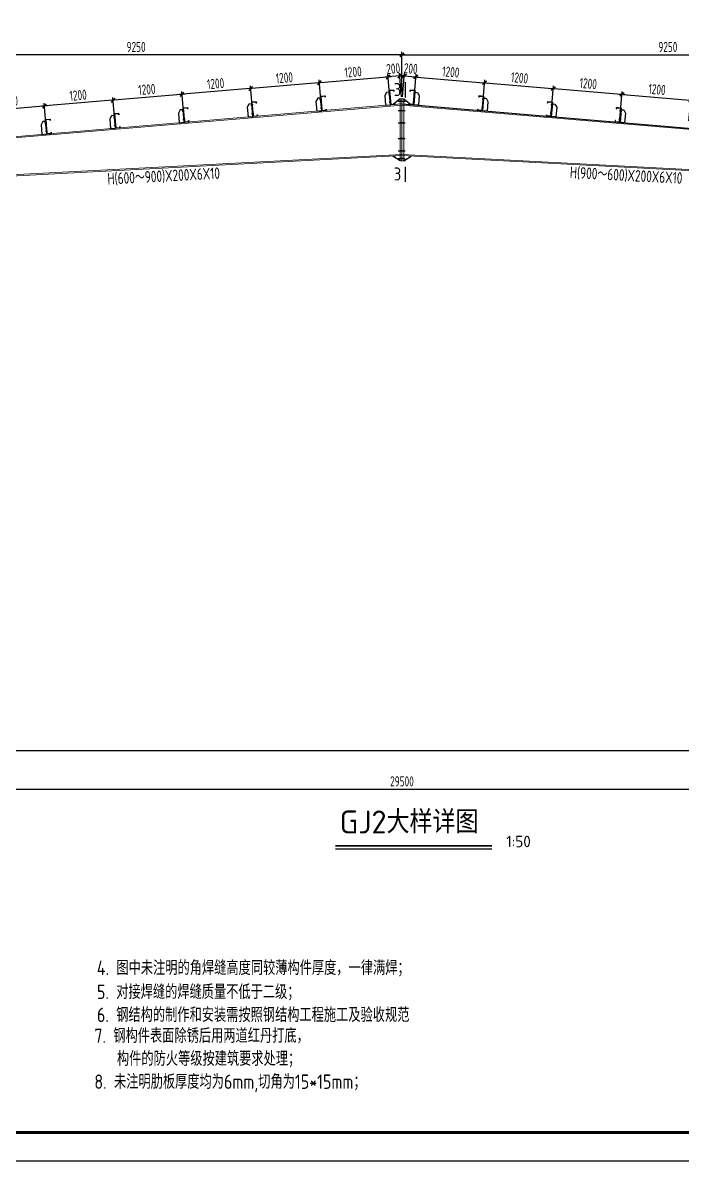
# Model space of a CAD drawing. Extents: x -3102990 to -851544, y -5293060 to -2540151.
# Drawn here: x -1334984 to -1312042, y -2672902 to -2633283 of the extents above; entities that cross this region are included whole.
import ezdxf
from ezdxf.enums import TextEntityAlignment as Align

# ---------------------------------------------------------------- set-up
doc = ezdxf.new("R2010")
doc.units = 0
doc.header["$LTSCALE"] = 1000
doc.header["$PDMODE"] = 1
doc.layers.get('0').update_dxf_attribs({"linetype": 'CONTINUOUS'})
doc.layers.get('Defpoints').update_dxf_attribs({"linetype": 'CONTINUOUS'})
for name, color, linetype in [('10', 7, 'CONTINUOUS'), ('COLU', 7, 'CONTINUOUS'), ('DIM', 3, 'CONTINUOUS'), ('NUM', 7, 'CONTINUOUS'), ('PUB_TITLE', 4, 'CONTINUOUS'), ('REIN', 1, 'CONTINUOUS'), ('TEXT', 7, 'CONTINUOUS'), ('檩托', 151, 'CONTINUOUS')]:
    doc.layers.add(name, color=color, linetype=linetype)
doc.layers.add('yichutu', color=7, linetype='CONTINUOUS', true_color=0xffffff, plot=False)
doc.styles.add('TSSD_Dimension', font='tssdeng.shx', dxfattribs={"width": 0.7, "bigfont": 'Hztxt.shx'})
doc.styles.add('TSSD_Norm', font='Tssdeng.shx', dxfattribs={"width": 0.75, "bigfont": 'hztxt.shx'})
doc.styles.add('TSSD_Rein', font='Tssdeng.shx', dxfattribs={"width": 0.75, "bigfont": 'hztxt.shx'})
doc.dimstyles.new('TSSD_50_100', dxfattribs={"dimtxt": 350, "dimasz": 100, "dimexe": 100, "dimexo": 250, "dimgap": 100, "dimtad": 1, "dimdec": 0, "dimlfac": 0.5, "dimzin": 0, "dimdsep": 46, "dimtxsty": 'TSSD_Dimension', "dimblk": 'ARCHTICK', "dimcen": 0, "dimdle": 100, "dimclrt": 7, "dimadec": 0, "dimazin": 0, "dimtfac": 1, "dimtdec": 0, "dimtix": 1, "dimtmove": 2, "dimatfit": 3, "dimfxl": 1, "dimtolj": 1, "dimtzin": 0, "dimarcsym": 0})

# ---------------------------------------------------------------- blocks, each defined once
blk = doc.blocks.new('_ArchTick')
at = {"color": 0, "const_width": 0.5}
blk.add_lwpolyline([(-0.71, -0.71), (0.71, 0.71)], dxfattribs=at)
blk = doc.blocks.new('*D309')
at = {"layer": 'Defpoints', "color": 0, "ltscale": 1.5}
for p in [(-1351292, -2658606), (-1292292, -2658606), (-1292292, -2659957)]:
    blk.add_point(p, dxfattribs=at)
at = {"layer": 'DIM', "color": 0, "lineweight": -2, "ltscale": 1.5}
for p, q in [((-1351292, -2658856), (-1351292, -2660057)), ((-1292292, -2658856), (-1292292, -2660057)), ((-1351392, -2659957), (-1292192, -2659957))]:
    blk.add_line(p, q, dxfattribs=at)
at = {"layer": 'DIM', "color": 0, "lineweight": -2, "ltscale": 1.5, "xscale": 100, "yscale": 100, "zscale": 100, "rotation": 180}
blk.add_blockref('_ArchTick', (-1351292, -2659957), dxfattribs=at)
at = {"layer": 'DIM', "color": 0, "lineweight": -2, "ltscale": 1.5, "xscale": 100, "yscale": 100, "zscale": 100}
blk.add_blockref('_ArchTick', (-1292292, -2659957), dxfattribs=at)
at = {"layer": 'DIM', "color": 7, "ltscale": 1.5, "insert": (-1321792, -2659682), "char_height": 350, "attachment_point": 5, "style": 'TSSD_Dimension'}
blk.add_mtext('\\A1;29500', dxfattribs=at)
blk = doc.blocks.new('A$C28752233')
at = {"layer": '檩托'}
for p, q in [((-151, 23), (-219, -78)), ((-60, 23), (-151, 23)), ((-60, 83), (-60, 23)), ((-46, 83), (-60, 83)), ((-60, 23), (-60, -417)), ((-46, 83), (111, 83)), ((-46, -417), (-46, 83)), ((-46, -417), (-46, 83)), ((-40, 78), (-40, -411)), ((106, 78), (-40, 78)), ((106, 38), (106, 78)), ((111, 38), (106, 38)), ((111, 83), (111, 38)), ((-219, -78), (-219, -417)), ((-87, -18), (-12, -18)), ((-87, -316), (-12, -316)), ((106, -372), (111, -372)), ((106, -411), (106, -372)), ((111, -372), (111, -417)), ((-219, -417), (-46, -417)), ((111, -417), (-46, -417)), ((-40, -411), (106, -411))]:
    blk.add_line(p, q, dxfattribs=at)
at = {"layer": '檩托', "const_width": 20, "elevation": 793}
blk.add_lwpolyline([(-60, -18), (-40, -18)], dxfattribs=at)
at = {"layer": '檩托', "const_width": 20}
blk.add_lwpolyline([(-60, -316), (-40, -316)], dxfattribs=at)
blk = doc.blocks.new('*D293')
at = {"layer": 'Defpoints', "color": 0, "ltscale": 1.5}
for p in [(-1322273, -2635168), (-1322191, -2636139), (-1321792, -2636106)]:
    blk.add_point(p, dxfattribs=at)
at = {"layer": 'DIM', "color": 0, "lineweight": -2, "ltscale": 1.5}
for p, q in [((-1321813, -2635857), (-1321883, -2635035)), ((-1322273, -2635168), (-1322373, -2635177)), ((-1322212, -2635890), (-1322282, -2635069)), ((-1321875, -2635135), (-1322273, -2635168)), ((-1321875, -2635135), (-1321775, -2635126))]:
    blk.add_line(p, q, dxfattribs=at)
at = {"layer": 'DIM', "color": 0, "lineweight": -2, "ltscale": 1.5, "xscale": 100, "yscale": 100, "zscale": 100}
for p, rotation in [((-1321875, -2635135), 184.8440003750717), ((-1322273, -2635168), 4.844000375071663)]:
    blk.add_blockref('_ArchTick', p, dxfattribs=dict(at, rotation=rotation))
at = {"layer": 'DIM', "color": 7, "ltscale": 1.5, "insert": (-1322097, -2634878), "char_height": 350, "attachment_point": 5, "rotation": 4.844, "style": 'TSSD_Dimension'}
blk.add_mtext('\\A1;200', dxfattribs=at)
blk = doc.blocks.new('*D294')
at = {"layer": 'Defpoints', "color": 0, "ltscale": 1.5}
for p in [(-1324665, -2635371), (-1322191, -2636139), (-1324582, -2636342)]:
    blk.add_point(p, dxfattribs=at)
at = {"layer": 'DIM', "color": 0, "lineweight": -2, "ltscale": 1.5}
for p, q in [((-1322173, -2635160), (-1324764, -2635380)), ((-1324603, -2636093), (-1324673, -2635271)), ((-1322212, -2635890), (-1322282, -2635069))]:
    blk.add_line(p, q, dxfattribs=at)
at = {"layer": 'DIM', "color": 0, "lineweight": -2, "ltscale": 1.5, "xscale": 100, "yscale": 100, "zscale": 100}
for p, rotation in [((-1324665, -2635371), 184.8440003750278), ((-1322273, -2635168), 4.844000375027848)]:
    blk.add_blockref('_ArchTick', p, dxfattribs=dict(at, rotation=rotation))
at = {"layer": 'DIM', "color": 7, "ltscale": 1.5, "insert": (-1323492, -2634996), "char_height": 350, "attachment_point": 5, "rotation": 4.844, "style": 'TSSD_Dimension'}
blk.add_mtext('\\A1;1200', dxfattribs=at)
blk = doc.blocks.new('*D295')
at = {"layer": 'Defpoints', "color": 0, "ltscale": 1.5}
for p in [(-1327056, -2635574), (-1326974, -2636545), (-1324582, -2636342)]:
    blk.add_point(p, dxfattribs=at)
at = {"layer": 'DIM', "color": 0, "lineweight": -2, "ltscale": 1.5}
for p, q in [((-1324565, -2635363), (-1327156, -2635582)), ((-1324603, -2636093), (-1324673, -2635271)), ((-1326995, -2636296), (-1327064, -2635474))]:
    blk.add_line(p, q, dxfattribs=at)
at = {"layer": 'DIM', "color": 0, "lineweight": -2, "ltscale": 1.5, "xscale": 100, "yscale": 100, "zscale": 100}
for p, rotation in [((-1324665, -2635371), 4.844000375027848), ((-1327056, -2635574), 184.8440003750278)]:
    blk.add_blockref('_ArchTick', p, dxfattribs=dict(at, rotation=rotation))
at = {"layer": 'DIM', "color": 7, "ltscale": 1.5, "insert": (-1325883, -2635198), "char_height": 350, "attachment_point": 5, "rotation": 4.844, "style": 'TSSD_Dimension'}
blk.add_mtext('\\A1;1200', dxfattribs=at)
blk = doc.blocks.new('*D296')
at = {"layer": 'Defpoints', "color": 0, "ltscale": 1.5}
for p in [(-1329447, -2635776), (-1326974, -2636545), (-1329365, -2636747)]:
    blk.add_point(p, dxfattribs=at)
at = {"layer": 'DIM', "color": 0, "lineweight": -2, "ltscale": 1.5}
for p, q in [((-1326956, -2635565), (-1329547, -2635785)), ((-1329386, -2636498), (-1329456, -2635677)), ((-1326995, -2636296), (-1327064, -2635474))]:
    blk.add_line(p, q, dxfattribs=at)
at = {"layer": 'DIM', "color": 0, "lineweight": -2, "ltscale": 1.5, "xscale": 100, "yscale": 100, "zscale": 100}
for p, rotation in [((-1329447, -2635776), 184.8440003750278), ((-1327056, -2635574), 4.844000375027848)]:
    blk.add_blockref('_ArchTick', p, dxfattribs=dict(at, rotation=rotation))
at = {"layer": 'DIM', "color": 7, "ltscale": 1.5, "insert": (-1328275, -2635401), "char_height": 350, "attachment_point": 5, "rotation": 4.844, "style": 'TSSD_Dimension'}
blk.add_mtext('\\A1;1200', dxfattribs=at)
blk = doc.blocks.new('*D297')
at = {"layer": 'Defpoints', "color": 0, "ltscale": 1.5}
for p in [(-1331839, -2635979), (-1331757, -2636950), (-1329365, -2636747)]:
    blk.add_point(p, dxfattribs=at)
at = {"layer": 'DIM', "color": 0, "lineweight": -2, "ltscale": 1.5}
for p, q in [((-1329348, -2635768), (-1331938, -2635988)), ((-1329386, -2636498), (-1329456, -2635677)), ((-1331778, -2636701), (-1331847, -2635879))]:
    blk.add_line(p, q, dxfattribs=at)
at = {"layer": 'DIM', "color": 0, "lineweight": -2, "ltscale": 1.5, "xscale": 100, "yscale": 100, "zscale": 100}
for p, rotation in [((-1329447, -2635776), 4.844000375027848), ((-1331839, -2635979), 184.8440003750278)]:
    blk.add_blockref('_ArchTick', p, dxfattribs=dict(at, rotation=rotation))
at = {"layer": 'DIM', "color": 7, "ltscale": 1.5, "insert": (-1330666, -2635604), "char_height": 350, "attachment_point": 5, "rotation": 4.844, "style": 'TSSD_Dimension'}
blk.add_mtext('\\A1;1200', dxfattribs=at)
blk = doc.blocks.new('*D298')
at = {"layer": 'Defpoints', "color": 0, "ltscale": 1.5}
for p in [(-1334230, -2636182), (-1331757, -2636950), (-1334148, -2637153)]:
    blk.add_point(p, dxfattribs=at)
at = {"layer": 'DIM', "color": 0, "lineweight": -2, "ltscale": 1.5}
for p, q in [((-1331739, -2635971), (-1334330, -2636190)), ((-1334169, -2636904), (-1334239, -2636082)), ((-1331778, -2636701), (-1331847, -2635879))]:
    blk.add_line(p, q, dxfattribs=at)
at = {"layer": 'DIM', "color": 0, "lineweight": -2, "ltscale": 1.5, "xscale": 100, "yscale": 100, "zscale": 100}
for p, rotation in [((-1334230, -2636182), 184.8440003750278), ((-1331839, -2635979), 4.844000375027848)]:
    blk.add_blockref('_ArchTick', p, dxfattribs=dict(at, rotation=rotation))
at = {"layer": 'DIM', "color": 7, "ltscale": 1.5, "insert": (-1333058, -2635806), "char_height": 350, "attachment_point": 5, "rotation": 4.844, "style": 'TSSD_Dimension'}
blk.add_mtext('\\A1;1200', dxfattribs=at)
blk = doc.blocks.new('*D299')
at = {"layer": 'Defpoints', "color": 0, "ltscale": 1.5}
for p in [(-1336622, -2636384), (-1336539, -2637355), (-1334148, -2637153)]:
    blk.add_point(p, dxfattribs=at)
at = {"layer": 'DIM', "color": 0, "lineweight": -2, "ltscale": 1.5}
for p, q in [((-1334131, -2636173), (-1336721, -2636393)), ((-1334169, -2636904), (-1334239, -2636082)), ((-1336560, -2637106), (-1336630, -2636285))]:
    blk.add_line(p, q, dxfattribs=at)
at = {"layer": 'DIM', "color": 0, "lineweight": -2, "ltscale": 1.5, "xscale": 100, "yscale": 100, "zscale": 100}
for p, rotation in [((-1334230, -2636182), 4.844000375027848), ((-1336622, -2636384), 184.8440003750278)]:
    blk.add_blockref('_ArchTick', p, dxfattribs=dict(at, rotation=rotation))
at = {"layer": 'DIM', "color": 7, "ltscale": 1.5, "insert": (-1335449, -2636009), "char_height": 350, "attachment_point": 5, "rotation": 4.844, "style": 'TSSD_Dimension'}
blk.add_mtext('\\A1;1200', dxfattribs=at)
blk = doc.blocks.new('*D304')
at = {"layer": 'Defpoints', "color": 0, "ltscale": 1.5}
for p in [(-1340292, -2634399), (-1340292, -2635926), (-1321792, -2635926)]:
    blk.add_point(p, dxfattribs=at)
at = {"layer": 'DIM', "color": 0, "lineweight": -2, "ltscale": 1.5}
for p, q in [((-1321692, -2634399), (-1340392, -2634399)), ((-1340292, -2635676), (-1340292, -2634299)), ((-1321792, -2635676), (-1321792, -2634299))]:
    blk.add_line(p, q, dxfattribs=at)
at = {"layer": 'DIM', "color": 0, "lineweight": -2, "ltscale": 1.5, "xscale": 100, "yscale": 100, "zscale": 100, "rotation": 180}
blk.add_blockref('_ArchTick', (-1340292, -2634399), dxfattribs=at)
at = {"layer": 'DIM', "color": 0, "lineweight": -2, "ltscale": 1.5, "xscale": 100, "yscale": 100, "zscale": 100}
blk.add_blockref('_ArchTick', (-1321792, -2634399), dxfattribs=at)
at = {"layer": 'DIM', "color": 7, "ltscale": 1.5, "insert": (-1331042, -2634124), "char_height": 350, "attachment_point": 5, "style": 'TSSD_Dimension'}
blk.add_mtext('\\A1;9250', dxfattribs=at)
blk = doc.blocks.new('*D211')
at = {"layer": 'Defpoints', "color": 0, "ltscale": 1.5}
for p in [(-1318920, -2635371), (-1321394, -2636139), (-1319002, -2636342)]:
    blk.add_point(p, dxfattribs=at)
at = {"layer": 'DIM', "color": 0, "lineweight": -2, "ltscale": 1.5}
for p, q in [((-1321411, -2635160), (-1318820, -2635380)), ((-1321373, -2635890), (-1321303, -2635069)), ((-1318981, -2636093), (-1318911, -2635271))]:
    blk.add_line(p, q, dxfattribs=at)
at = {"layer": 'DIM', "color": 0, "lineweight": -2, "ltscale": 1.5, "xscale": 100, "yscale": 100, "zscale": 100}
for p, rotation in [((-1321311, -2635168), 175.1559996247644), ((-1318920, -2635371), 355.1559996247644)]:
    blk.add_blockref('_ArchTick', p, dxfattribs=dict(at, rotation=rotation))
at = {"layer": 'DIM', "color": 7, "ltscale": 1.5, "insert": (-1320092, -2634996), "char_height": 350, "attachment_point": 5, "rotation": 355.156, "style": 'TSSD_Dimension'}
blk.add_mtext('\\A1;1200', dxfattribs=at)
blk = doc.blocks.new('*D212')
at = {"layer": 'Defpoints', "color": 0, "ltscale": 1.5}
for p in [(-1316528, -2635574), (-1319002, -2636342), (-1316611, -2636545)]:
    blk.add_point(p, dxfattribs=at)
at = {"layer": 'DIM', "color": 0, "lineweight": -2, "ltscale": 1.5}
for p, q in [((-1319020, -2635363), (-1316429, -2635582)), ((-1318981, -2636093), (-1318911, -2635271)), ((-1316590, -2636296), (-1316520, -2635474))]:
    blk.add_line(p, q, dxfattribs=at)
at = {"layer": 'DIM', "color": 0, "lineweight": -2, "ltscale": 1.5, "xscale": 100, "yscale": 100, "zscale": 100}
for p, rotation in [((-1318920, -2635371), 175.1559996247644), ((-1316528, -2635574), 355.1559996247644)]:
    blk.add_blockref('_ArchTick', p, dxfattribs=dict(at, rotation=rotation))
at = {"layer": 'DIM', "color": 7, "ltscale": 1.5, "insert": (-1317701, -2635198), "char_height": 350, "attachment_point": 5, "rotation": 355.156, "style": 'TSSD_Dimension'}
blk.add_mtext('\\A1;1200', dxfattribs=at)
blk = doc.blocks.new('*D213')
at = {"layer": 'Defpoints', "color": 0, "ltscale": 1.5}
for p in [(-1314137, -2635776), (-1316611, -2636545), (-1314219, -2636747)]:
    blk.add_point(p, dxfattribs=at)
at = {"layer": 'DIM', "color": 0, "lineweight": -2, "ltscale": 1.5}
for p, q in [((-1316628, -2635565), (-1314037, -2635785)), ((-1316590, -2636296), (-1316520, -2635474)), ((-1314198, -2636498), (-1314129, -2635677))]:
    blk.add_line(p, q, dxfattribs=at)
at = {"layer": 'DIM', "color": 0, "lineweight": -2, "ltscale": 1.5, "xscale": 100, "yscale": 100, "zscale": 100}
for p, rotation in [((-1316528, -2635574), 175.1559996247644), ((-1314137, -2635776), 355.1559996247644)]:
    blk.add_blockref('_ArchTick', p, dxfattribs=dict(at, rotation=rotation))
at = {"layer": 'DIM', "color": 7, "ltscale": 1.5, "insert": (-1315310, -2635401), "char_height": 350, "attachment_point": 5, "rotation": 355.156, "style": 'TSSD_Dimension'}
blk.add_mtext('\\A1;1200', dxfattribs=at)
blk = doc.blocks.new('*D214')
at = {"layer": 'Defpoints', "color": 0, "ltscale": 1.5}
for p in [(-1311746, -2635979), (-1314219, -2636747), (-1311828, -2636950)]:
    blk.add_point(p, dxfattribs=at)
at = {"layer": 'DIM', "color": 0, "lineweight": -2, "ltscale": 1.5}
for p, q in [((-1314237, -2635768), (-1311646, -2635988)), ((-1314198, -2636498), (-1314129, -2635677)), ((-1311807, -2636701), (-1311737, -2635879))]:
    blk.add_line(p, q, dxfattribs=at)
at = {"layer": 'DIM', "color": 0, "lineweight": -2, "ltscale": 1.5, "xscale": 100, "yscale": 100, "zscale": 100}
for p, rotation in [((-1314137, -2635776), 175.1559996247644), ((-1311746, -2635979), 355.1559996247644)]:
    blk.add_blockref('_ArchTick', p, dxfattribs=dict(at, rotation=rotation))
at = {"layer": 'DIM', "color": 7, "ltscale": 1.5, "insert": (-1312918, -2635604), "char_height": 350, "attachment_point": 5, "rotation": 355.156, "style": 'TSSD_Dimension'}
blk.add_mtext('\\A1;1200', dxfattribs=at)
blk = doc.blocks.new('*D221')
at = {"layer": 'Defpoints', "color": 0, "ltscale": 1.5}
for p in [(-1303292, -2634399), (-1321792, -2635926), (-1303292, -2635926)]:
    blk.add_point(p, dxfattribs=at)
at = {"layer": 'DIM', "color": 0, "lineweight": -2, "ltscale": 1.5}
for p, q in [((-1321892, -2634399), (-1303192, -2634399)), ((-1321792, -2635676), (-1321792, -2634299)), ((-1303292, -2635676), (-1303292, -2634299))]:
    blk.add_line(p, q, dxfattribs=at)
at = {"layer": 'DIM', "color": 0, "lineweight": -2, "ltscale": 1.5, "xscale": 100, "yscale": 100, "zscale": 100, "rotation": 180}
blk.add_blockref('_ArchTick', (-1321792, -2634399), dxfattribs=at)
at = {"layer": 'DIM', "color": 0, "lineweight": -2, "ltscale": 1.5, "xscale": 100, "yscale": 100, "zscale": 100}
blk.add_blockref('_ArchTick', (-1303292, -2634399), dxfattribs=at)
at = {"layer": 'DIM', "color": 7, "ltscale": 1.5, "insert": (-1312542, -2634124), "char_height": 350, "attachment_point": 5, "style": 'TSSD_Dimension'}
blk.add_mtext('\\A1;9250', dxfattribs=at)
blk = doc.blocks.new('*D233')
at = {"layer": 'Defpoints', "color": 0, "ltscale": 1.5}
for p in [(-1321311, -2635168), (-1321792, -2636106), (-1321394, -2636139)]:
    blk.add_point(p, dxfattribs=at)
at = {"layer": 'DIM', "color": 0, "lineweight": -2, "ltscale": 1.5}
for p, q in [((-1321771, -2635857), (-1321701, -2635035)), ((-1321710, -2635135), (-1321810, -2635126)), ((-1321710, -2635135), (-1321311, -2635168)), ((-1321373, -2635890), (-1321303, -2635069)), ((-1321311, -2635168), (-1321212, -2635177))]:
    blk.add_line(p, q, dxfattribs=at)
at = {"layer": 'DIM', "color": 0, "lineweight": -2, "ltscale": 1.5, "xscale": 100, "yscale": 100, "zscale": 100}
for p, rotation in [((-1321710, -2635135), 355.1559996249284), ((-1321311, -2635168), 175.1559996249283)]:
    blk.add_blockref('_ArchTick', p, dxfattribs=dict(at, rotation=rotation))
at = {"layer": 'DIM', "color": 7, "ltscale": 1.5, "insert": (-1321487, -2634878), "char_height": 350, "attachment_point": 5, "rotation": 355.156, "style": 'TSSD_Dimension'}
blk.add_mtext('\\A1;200', dxfattribs=at)
blk = doc.blocks.new('A$C18BE6784')
at = {"layer": 'PUB_TITLE'}
blk.add_lwpolyline([(0, 0), (0, 42000), (89100, 42000), (89100, 0)], close=True, dxfattribs=at)
at = {"layer": 'PUB_TITLE', "const_width": 100}
blk.add_lwpolyline([(88100, 1000), (88100, 41000), (713, 41000), (713, 1000), (88100, 1000)], dxfattribs=at)
blk = doc.blocks.new('yct-891-420-89100-42000-100-2004.0')
at = {"layer": 'yichutu', "color": 7, "true_color": 0xffffff}
blk.add_lwpolyline([(0, 0), (0, 42000), (89100, 42000), (89100, 0)], close=True, dxfattribs=at)

msp = doc.modelspace()

# ---------------------------------------------------------------- linework, layer by layer
at = {"ltscale": 1.5}
msp.add_line((-1321792.22, -2636105.71), (-1292292.22, -2638605.71), dxfattribs=at)
at = {"layer": '10', "color": 6, "const_width": 50}
for points in [[(-1321671.73, -2635350.17), (-1321671.73, -2635890.17)], [(-1321671.73, -2638288.3), (-1321671.73, -2638828.3)]]:
    msp.add_lwpolyline(points, dxfattribs=at)
at = {"layer": 'COLU', "color": 4, "lineweight": 5}
for p, q in [((-1321792.22, -2636105.71), (-1351292.22, -2638605.71)), ((-1321788.84, -2636145.57), (-1351288.84, -2638645.57)), ((-1321795.6, -2636145.57), (-1292295.6, -2638645.57)), ((-1321792.22, -2636105.71), (-1292292.22, -2638605.71)), ((-1340192.71, -2638832.53), (-1321794.32, -2637865.77)), ((-1340190.61, -2638872.47), (-1321792.22, -2637905.71)), ((-1303393.83, -2638872.47), (-1321792.22, -2637905.71)), ((-1303391.73, -2638832.53), (-1321790.12, -2637865.77))]:
    msp.add_line(p, q, dxfattribs=at)
at = {"layer": 'COLU', "color": 4, "ltscale": 1.5}
for p, q in [((-1321852.22, -2635925.71), (-1322103.21, -2636132.07)), ((-1321920.2, -2636015.71), (-1321679.16, -2636015.71)), ((-1321732.22, -2635925.71), (-1321481.23, -2636132.07)), ((-1321920.2, -2636338.96), (-1321679.16, -2636338.96)), ((-1321920.2, -2636766.55), (-1321679.16, -2636766.55)), ((-1321920.2, -2637312.54), (-1321679.16, -2637312.54)), ((-1321920.2, -2637740.93), (-1321679.16, -2637740.93)), ((-1321852.22, -2638085.71), (-1322113.57, -2637922.6)), ((-1321920.2, -2638002.07), (-1321679.16, -2638002.07)), ((-1321732.22, -2638085.71), (-1321470.87, -2637922.6))]:
    msp.add_line(p, q, dxfattribs=at)
at = {"layer": 'COLU', "color": 4, "lineweight": 5}
for points in [[(-1321852.22, -2635925.71), (-1321792.22, -2635925.71), (-1321792.22, -2638085.71), (-1321852.22, -2638085.71)], [(-1321792.22, -2635925.71), (-1321732.22, -2635925.71), (-1321732.22, -2638085.71), (-1321792.22, -2638085.71)]]:
    msp.add_lwpolyline(points, close=True, dxfattribs=at)
at = {"layer": 'NUM'}
msp.add_line((-1353873.63, -2658605.71), (-1290727.54, -2658605.71), dxfattribs=at)
at = {"layer": 'NUM', "color": 0, "linetype": 'ByBlock', "const_width": 50}
msp.add_lwpolyline([(-1324105.74, -2661927.74), (-1318664.08, -2661927.74)], dxfattribs=at)
at = {"layer": 'NUM', "color": 0, "linetype": 'ByBlock'}
msp.add_lwpolyline([(-1324105.74, -2662027.74), (-1318664.08, -2662027.74)], dxfattribs=at)
at = {"layer": 'REIN', "color": 4, "const_width": 50}
for points in [[(-1321852.22, -2636015.71), (-1321732.22, -2636015.71)], [(-1321852.22, -2636338.96), (-1321732.22, -2636338.96)], [(-1321852.22, -2636766.55), (-1321732.22, -2636766.55)], [(-1321852.22, -2637312.54), (-1321732.22, -2637312.54)], [(-1321852.22, -2637740.93), (-1321732.22, -2637740.93)], [(-1321852.22, -2638002.07), (-1321732.22, -2638002.07)]]:
    msp.add_lwpolyline(points, dxfattribs=at)

# ---------------------------------------------------------------- block references
at = {"ltscale": 1.5}
msp.add_blockref('A$C18BE6784', (-1358829.95, -2672902.4), dxfattribs=at)
at = {"layer": 'COLU', "ltscale": 1.5, "rotation": 4.841598288473257}
for p in [(-1324571.49, -2635923.07), (-1322180.07, -2635720.4), (-1329354.35, -2636328.39), (-1326962.92, -2636125.73), (-1331745.78, -2636531.06), (-1334137.21, -2636733.72)]:
    msp.add_blockref('A$C28752233', p, dxfattribs=at)
at = {"layer": 'COLU', "ltscale": 1.5, "xscale": -1, "rotation": 355.1584017119421}
for p in [(-1321404.37, -2635720.4), (-1319012.94, -2635923.07), (-1316621.52, -2636125.73), (-1314230.09, -2636328.39)]:
    msp.add_blockref('A$C28752233', p, dxfattribs=at)
at = {"layer": 'yichutu'}
msp.add_blockref('yct-891-420-89100-42000-100-2004.0', (-1358829.96, -2672902.4), dxfattribs=at)

# ---------------------------------------------------------------- texts
at = {"layer": '10', "color": 6, "style": 'TSSD_Rein', "width": 0.85}
for p in [(-1322075.11, -2635833.36), (-1322075.11, -2638771.49)]:
    msp.add_text('3', height=450, dxfattribs=at).set_placement(p)
at = {"layer": 'TEXT', "ltscale": 1.5, "style": 'TSSD_Norm', "width": 0.75}
for s, rotation, p in [('H(600～900)X200X6X10', 3, (-1332027.4, -2638917.31)), ('H(900～600)X200X6X10', 357, (-1315958.69, -2638686.62))]:
    msp.add_text(s, height=400, rotation=rotation, dxfattribs=at).set_placement(p)
at = {"layer": 'TEXT', "color": 0, "lineweight": 5, "style": 'TSSD_Norm'}
for s, height, p in [('GJ2大样详图', 800, (-1323960.86, -2661735.61)), ('1:50', 400, (-1318164.08, -2662095.64))]:
    msp.add_text(s, height=height, dxfattribs=at).set_placement(p, align=Align.BOTTOM_LEFT)
at = {"layer": 'TEXT', "lineweight": 9, "style": 'TSSD_Rein', "width": 0.85}
for s, p in [('4. 图中未注明的角焊缝高度同较薄构件厚度，一律满焊；', (-1332407.73, -2666422.95, 436)), ('5. 对接焊缝的焊缝质量不低于二级；', (-1332404.33, -2667258.87, 436)), ('6. 钢结构的制作和安装需按照钢结构工程施工及验收规范', (-1332404.33, -2668058.87, 436)), ('7. 钢构件表面除锈后用两道红丹打底，', (-1332493.93, -2668784.02, 4)), ('构件的防火等级按建筑要求处理；', (-1331706.72, -2669584.02, 4)), ('8. 未注明肋板厚度均为6mm,切角为15*15mm；', (-1332493.93, -2670384.02, 4))]:
    msp.add_text(s, height=500, dxfattribs=at).set_placement(p)

# ---------------------------------------------------------------- dimensions: what is measured, and where the dimension line sits
at = {"layer": 'DIM', "ltscale": 1.5}
for base, p1, p2, picture, middle in [((-1340292.22, -2634398.65), (-1321792.22, -2635925.71), (-1340292.22, -2635925.71), '*D304', (-1331042.22, -2634123.65)), ((-1292292.22, -2659956.92), (-1351292.22, -2658605.71), (-1292292.22, -2658605.71), '*D309', (-1321792.22, -2659681.92))]:
    dim = msp.add_linear_dim(base=base, p1=p1, p2=p2, dimstyle='TSSD_50_100', dxfattribs=at)
    dim.commit()
    dim.dimension.update_dxf_attribs({"geometry": picture, "text_midpoint": middle})
for base, p1, p2, angle, picture, middle in [((-1303292.22, -2634398.65), (-1321792.22, -2635925.71), (-1303292.22, -2635925.71), 180, '*D221', (-1312542.22, -2634123.65)), ((-1327055.94, -2635573.76), (-1324582.22, -2636342.15), (-1326973.65, -2636544.82), 4.844, '*D295', (-1325883.45, -2635198.41)), ((-1324664.51, -2635371.1), (-1322190.79, -2636139.49), (-1324582.22, -2636342.15), 4.844, '*D294', (-1323492.02, -2634995.75)), ((-1318919.93, -2635371.1), (-1321393.65, -2636139.49), (-1319002.22, -2636342.15), 175.156, '*D211', (-1320092.42, -2634995.75)), ((-1316528.5, -2635573.76), (-1319002.22, -2636342.15), (-1316610.79, -2636544.82), 175.156, '*D212', (-1317700.99, -2635198.41)), ((-1331838.79, -2635979.09), (-1329365.07, -2636747.48), (-1331756.5, -2636950.14), 4.844, '*D297', (-1330666.3, -2635603.74)), ((-1329447.37, -2635776.43), (-1326973.65, -2636544.82), (-1329365.07, -2636747.48), 4.844, '*D296', (-1328274.87, -2635401.08)), ((-1314137.07, -2635776.43), (-1316610.79, -2636544.82), (-1314219.36, -2636747.48), 175.156, '*D213', (-1315309.56, -2635401.08)), ((-1311745.64, -2635979.09), (-1314219.36, -2636747.48), (-1311827.94, -2636950.14), 175.156, '*D214', (-1312918.14, -2635603.74)), ((-1336621.65, -2636384.42), (-1334147.93, -2637152.81), (-1336539.36, -2637355.47), 4.844, '*D299', (-1335449.16, -2636009.07)), ((-1334230.22, -2636181.75), (-1331756.5, -2636950.14), (-1334147.93, -2637152.81), 4.844, '*D298', (-1333057.73, -2635806.4))]:
    dim = msp.add_linear_dim(base=base, p1=p1, p2=p2, angle=angle, dimstyle='TSSD_50_100', dxfattribs=at)
    dim.commit()
    dim.dimension.update_dxf_attribs({"geometry": picture, "text_midpoint": middle})
for p2, distance, picture, middle in [((-1322190.79, -2636139.49), -974.53, '*D293', (-1322097.02, -2634877.53)), ((-1321393.65, -2636139.49), 974.53, '*D233', (-1321487.42, -2634877.53))]:
    dim = msp.add_aligned_dim(p1=(-1321792.22, -2636105.71), p2=p2, distance=distance, dimstyle='TSSD_50_100', dxfattribs=at)
    dim.commit()
    dim.dimension.update_dxf_attribs({"geometry": picture, "text_midpoint": middle})

doc.saveas('drawing.dxf')
